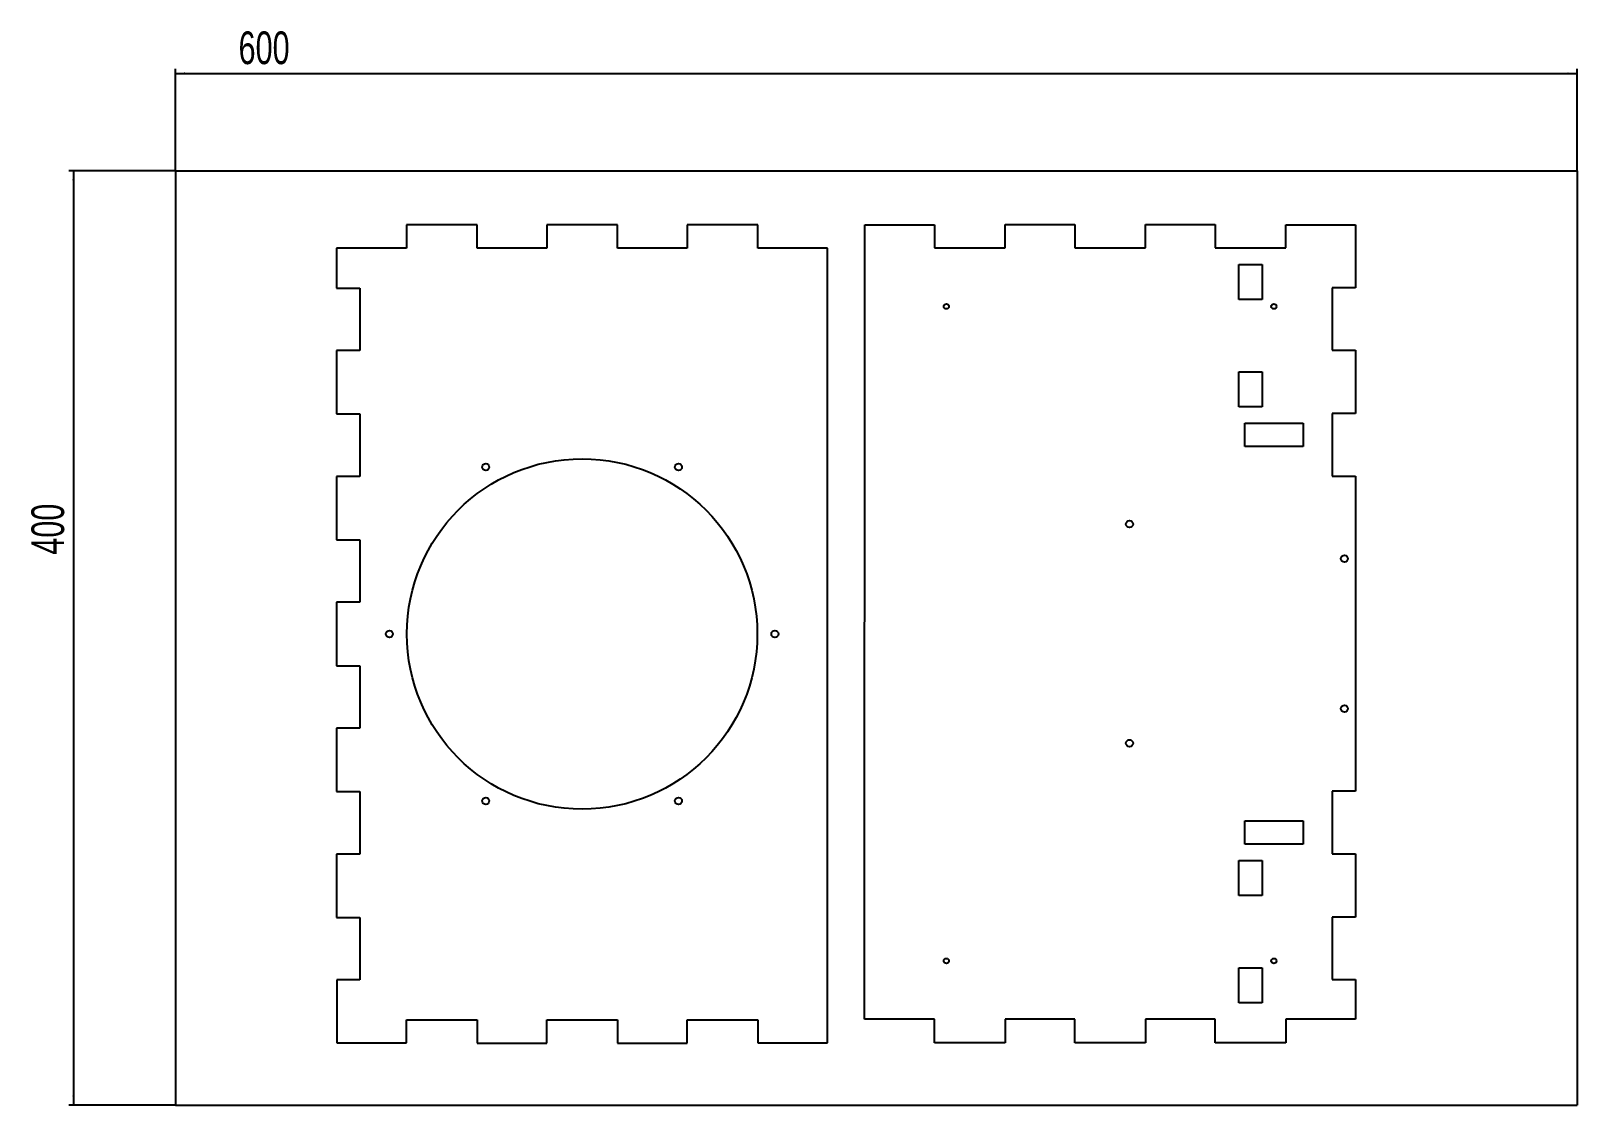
# Model space of a CAD drawing. Header units: millimetres. Extents: x -65 to 597, y 13 to 472.
import ezdxf

# ---------------------------------------------------------------- set-up
doc = ezdxf.new("R2010")
doc.units = ezdxf.units.MM
doc.layers.add('10', color=7, linetype='Continuous')
doc.styles.add('SLDTEXTSTYLE0', font='TXT', dxfattribs={"width": 0.7})
doc.dimstyles.new('SLDDIMSTYLE0', dxfattribs={"dimtxt": 14, "dimasz": 4.08, "dimexe": 0, "dimexo": 0.0625, "dimgap": 3.5, "dimtad": 2, "dimrnd": 1e-09, "dimzin": 12, "dimdsep": 46, "dimtxsty": 'SLDTEXTSTYLE0', "dimsah": 1, "dimcen": 0.09, "dimadec": 0, "dimazin": 3, "dimtfac": 1, "dimtofl": 0, "dimtmove": 0, "dimatfit": 3, "dimfxl": 1, "dimfrac": 2, "dimtolj": 1, "dimtzin": 12, "dimarcsym": 0})

# ---------------------------------------------------------------- blocks, each defined once
blk = doc.blocks.new('_D')
at = {"layer": '10'}
for p, q in [((-3.44, 412.5), (-3.44, 456.08)), ((-3.44, 454.08), (596.56, 454.08)), ((596.56, 412.5), (596.56, 456.08))]:
    blk.add_line(p, q, dxfattribs=at)
for points in [[(-3.44, 454.08), (0.64, 453.57), (0.64, 454.58)], [(596.56, 454.08), (592.48, 454.58), (592.48, 453.57)]]:
    blk.add_solid(points, dxfattribs=at)
at = {"layer": '10', "insert": (23.6, 472.12), "char_height": 14, "attachment_point": 1, "style": 'SLDTEXTSTYLE0'}
blk.add_mtext('600', dxfattribs=at)
blk = doc.blocks.new('_D_1')
at = {"layer": '10'}
for p, q in [((-3.44, 412.5), (-49.02, 412.5)), ((-47.02, 412.5), (-47.02, 12.5)), ((-3.44, 12.5), (-49.02, 12.5))]:
    blk.add_line(p, q, dxfattribs=at)
for points in [[(-47.02, 412.5), (-47.53, 408.42), (-46.51, 408.42)], [(-47.02, 12.5), (-46.51, 16.58), (-47.53, 16.58)]]:
    blk.add_solid(points, dxfattribs=at)
at = {"layer": '10', "insert": (-65.07, 248.1), "char_height": 14, "attachment_point": 1, "rotation": 90, "style": 'SLDTEXTSTYLE0'}
blk.add_mtext('400', dxfattribs=at)

msp = doc.modelspace()

# ---------------------------------------------------------------- linework, layer by layer
at = {"color": 7, "linetype": 'Continuous', "lineweight": 25}
for p, q in [((95.49, 389.265), (95.49, 379.265)), ((125.719, 389.265), (95.49, 389.265)), ((125.719, 379.265), (125.719, 389.265)), ((155.547, 389.265), (155.547, 379.265)), ((185.776, 389.265), (155.547, 389.265)), ((185.776, 379.265), (185.776, 389.265)), ((215.604, 389.265), (215.604, 379.265)), ((245.833, 389.265), (215.604, 389.265)), ((245.833, 379.265), (245.833, 389.265)), ((291.575, 49.21), (291.662, 389.265)), ((291.662, 389.265), (321.504, 389.265)), ((321.504, 389.265), (321.504, 379.41)), ((351.732, 379.41), (351.732, 389.41)), ((351.732, 389.41), (381.561, 389.41)), ((381.561, 389.41), (381.561, 379.41)), ((411.79, 379.41), (411.79, 389.41)), ((411.79, 389.41), (441.618, 389.41)), ((441.618, 389.41), (441.618, 379.41)), ((471.847, 379.41), (471.847, 389.265)), ((471.847, 389.265), (501.688, 389.265)), ((501.688, 389.265), (501.688, 362.371)), ((95.49, 379.265), (65.561, 379.265)), ((65.561, 379.265), (65.561, 362.227)), ((155.547, 379.265), (125.719, 379.265)), ((215.604, 379.265), (185.776, 379.265)), ((275.761, 379.265), (245.833, 379.265)), ((275.675, 39.21), (275.761, 379.265)), ((321.504, 379.41), (351.732, 379.41)), ((381.561, 379.41), (411.79, 379.41)), ((441.618, 379.41), (471.847, 379.41)), ((451.775, 372.41), (461.775, 372.41)), ((451.775, 357.41), (451.775, 372.41)), ((461.775, 372.41), (461.775, 357.41)), ((65.561, 362.227), (75.561, 362.227)), ((75.561, 362.227), (75.561, 335.488)), ((461.775, 357.41), (451.775, 357.41)), ((501.688, 362.371), (491.775, 362.371)), ((491.775, 362.371), (491.775, 335.633)), ((75.561, 335.488), (65.561, 335.488)), ((65.561, 335.488), (65.561, 308.35)), ((491.775, 335.633), (501.775, 335.633)), ((501.775, 335.633), (501.775, 308.494)), ((451.775, 311.41), (451.775, 326.41)), ((451.775, 326.41), (461.775, 326.41)), ((461.775, 326.41), (461.775, 311.41)), ((461.775, 311.41), (451.775, 311.41)), ((65.561, 308.35), (75.561, 308.35)), ((75.561, 308.35), (75.561, 281.611)), ((501.775, 308.494), (491.775, 308.494)), ((491.775, 308.494), (491.775, 281.756)), ((454.275, 294.41), (454.275, 304.41)), ((454.275, 304.41), (479.275, 304.41)), ((479.275, 304.41), (479.275, 294.41)), ((479.275, 294.41), (454.275, 294.41)), ((65.561, 281.611), (65.561, 254.473)), ((75.561, 281.611), (65.561, 281.611)), ((491.775, 281.756), (501.775, 281.756)), ((501.775, 281.756), (501.775, 146.864)), ((65.561, 254.473), (75.561, 254.473)), ((75.561, 254.473), (75.561, 227.734)), ((65.561, 227.734), (65.561, 200.596)), ((75.561, 227.734), (65.561, 227.734)), ((65.561, 200.596), (75.561, 200.596)), ((75.561, 200.596), (75.561, 173.857)), ((75.561, 173.857), (65.561, 173.857)), ((65.561, 173.857), (65.561, 146.719)), ((65.561, 146.719), (75.561, 146.719)), ((75.561, 146.719), (75.561, 119.98)), ((501.775, 146.864), (491.775, 146.864)), ((491.775, 146.864), (491.775, 120.125)), ((454.275, 134.21), (479.275, 134.21)), ((454.275, 124.21), (454.275, 134.21)), ((479.275, 134.21), (479.275, 124.21)), ((75.561, 119.98), (65.561, 119.98)), ((65.561, 119.98), (65.561, 92.842)), ((479.275, 124.21), (454.275, 124.21)), ((491.775, 120.125), (501.775, 120.125)), ((501.775, 120.125), (501.775, 92.987)), ((451.775, 117.21), (461.775, 117.21)), ((451.775, 102.21), (451.775, 117.21)), ((461.775, 117.21), (461.775, 102.21)), ((461.775, 102.21), (451.775, 102.21)), ((65.561, 92.842), (75.561, 92.842)), ((75.561, 92.842), (75.561, 66.104)), ((501.775, 92.987), (491.775, 92.987)), ((491.775, 92.987), (491.775, 66.248)), ((451.775, 56.21), (451.775, 71.21)), ((451.775, 71.21), (461.775, 71.21)), ((461.775, 71.21), (461.775, 56.21)), ((491.775, 66.248), (501.775, 66.248)), ((501.775, 66.248), (501.775, 49.21)), ((65.648, 66.104), (65.648, 39.21)), ((75.561, 66.104), (65.648, 66.104)), ((461.775, 56.21), (451.775, 56.21)), ((95.49, 49.065), (125.719, 49.065)), ((95.49, 39.21), (95.49, 49.065)), ((125.719, 49.065), (125.719, 39.065)), ((155.547, 49.065), (185.776, 49.065)), ((155.547, 39.065), (155.547, 49.065)), ((185.776, 49.065), (185.776, 39.065)), ((215.604, 49.065), (245.833, 49.065)), ((215.604, 39.065), (215.604, 49.065)), ((245.833, 49.065), (245.833, 39.21)), ((321.504, 49.21), (291.575, 49.21)), ((321.504, 39.21), (321.504, 49.21)), ((381.561, 49.21), (351.732, 49.21)), ((351.732, 49.21), (351.732, 39.21)), ((381.561, 39.21), (381.561, 49.21)), ((441.618, 49.21), (411.79, 49.21)), ((411.79, 49.21), (411.79, 39.21)), ((441.618, 39.21), (441.618, 49.21)), ((501.775, 49.21), (471.847, 49.21)), ((471.847, 49.21), (471.847, 39.21)), ((65.648, 39.21), (95.49, 39.21)), ((125.719, 39.065), (155.547, 39.065)), ((185.776, 39.065), (215.604, 39.065)), ((245.833, 39.21), (275.675, 39.21)), ((351.732, 39.21), (321.504, 39.21)), ((411.79, 39.21), (381.561, 39.21)), ((471.847, 39.21), (441.618, 39.21))]:
    msp.add_line(p, q, dxfattribs=at)
for centre, radius in [((326.575, 354.41), 1.1), ((466.775, 354.41), 1.1), ((170.661, 214.165), 75), ((129.411, 285.612), 1.5), ((211.911, 285.612), 1.5), ((404.975, 261.21), 1.5), ((496.975, 246.41), 1.5), ((88.161, 214.165), 1.5), ((253.161, 214.165), 1.5), ((496.975, 182.21), 1.5), ((404.975, 167.41), 1.5), ((129.411, 142.718), 1.5), ((211.911, 142.718), 1.5), ((326.575, 74.21), 1.1), ((466.775, 74.21), 1.1)]:
    msp.add_circle(centre, radius, dxfattribs=at)
at = {"layer": '10'}
for p, q in [((-3.437, 412.503), (596.563, 412.503)), ((-3.437, 412.503), (-3.437, 12.503)), ((596.563, 412.503), (596.563, 12.503)), ((-3.437, 12.503), (596.563, 12.503))]:
    msp.add_line(p, q, dxfattribs=at)

# ---------------------------------------------------------------- dimensions: what is measured, and where the dimension line sits
dim = msp.add_linear_dim(base=(596.563, 454.076), p1=(-3.437, 412.503), p2=(596.563, 412.503), dimstyle='SLDDIMSTYLE0', dxfattribs=at)
dim.commit()
dim.dimension.update_dxf_attribs({"geometry": '_D', "text_midpoint": (32.802, 454.076), "dimtype": 160})
dim = msp.add_linear_dim(base=(-47.022, 12.503), p1=(-3.437, 412.503), p2=(-3.437, 12.503), angle=90, dimstyle='SLDDIMSTYLE0', dxfattribs=at)
dim.commit()
dim.dimension.update_dxf_attribs({"geometry": '_D_1', "text_midpoint": (-47.022, 257.315), "dimtype": 160})

doc.saveas('drawing.dxf')
